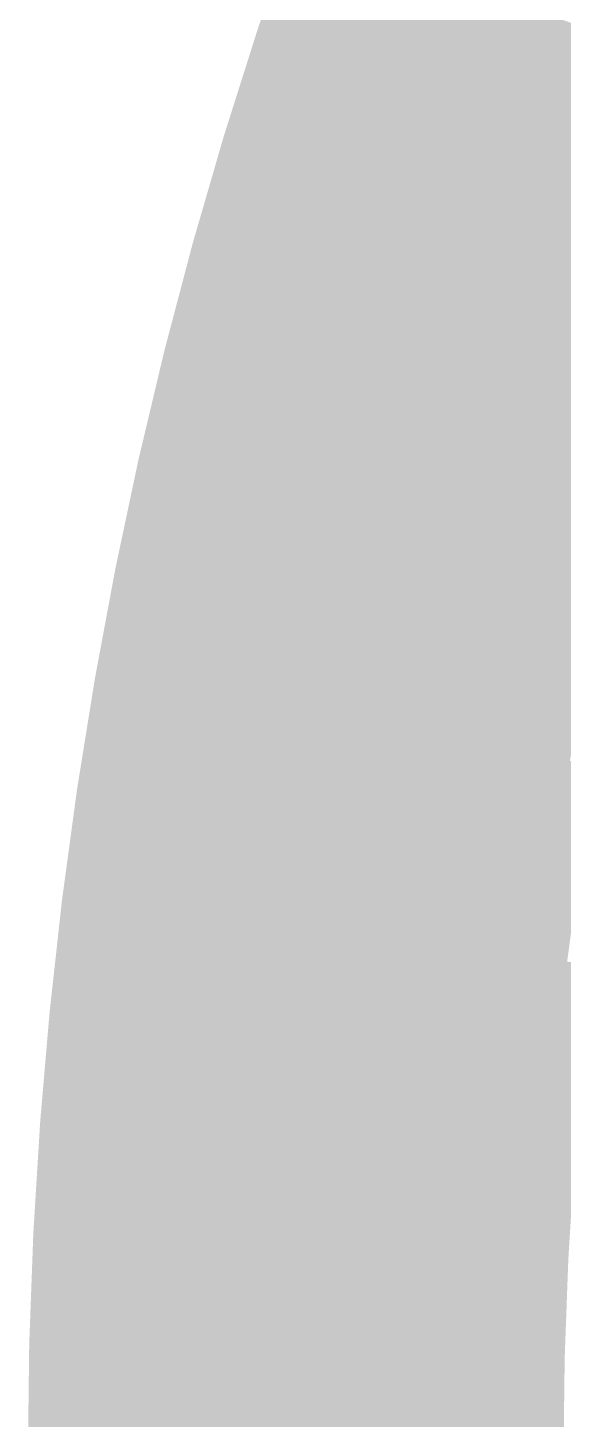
# Model space of a CAD drawing. Header units: inches. Extents: x -266 to 784, y -170 to 213.
# Drawn here: x -170 to -150, y 1.4 to 53.4 of the extents above; entities that cross this region are included whole.
import ezdxf

# ---------------------------------------------------------------- set-up
doc = ezdxf.new("R2010")
doc.units = ezdxf.units.IN
doc.header["$MEASUREMENT"] = 0

msp = doc.modelspace()

# ---------------------------------------------------------------- linework, layer by layer
at = {"color": 98, "true_color": 0x010303}
for points in [[(-160.470263, 53.012214), (-161.419791, 53.325896), (-159.120947, 56.934385), (-160.062491, 57.271275)], [(-161.722917, 49.05811), (-162.679857, 49.348395), (-160.470263, 53.012214), (-161.419791, 53.325896)], [(-162.878155, 45.074456), (-163.841931, 45.341169), (-161.722917, 49.05811), (-162.679857, 49.348395)], [(-163.935282, 41.06365), (-164.905313, 41.306631), (-162.878155, 45.074456), (-163.841931, 45.341169)], [(-164.89366, 37.02811), (-165.869362, 37.247211), (-163.935282, 41.06365), (-164.905313, 41.306631)], [(-165.752712, 32.970264), (-166.733498, 33.165355), (-164.89366, 37.02811), (-165.869362, 37.247211)], [(-166.511922, 28.892559), (-167.497199, 29.063521), (-165.752712, 32.970264), (-166.733498, 33.165355)], [(-167.17083, 24.79745), (-168.160007, 24.944181), (-166.511922, 28.892559), (-167.497199, 29.063521)], [(-167.729041, 20.687404), (-168.721521, 20.809815), (-167.17083, 24.79745), (-168.160007, 24.944181)], [(-168.186219, 16.564897), (-169.181404, 16.662914), (-167.729041, 20.687404), (-168.721521, 20.809815)], [(-168.542087, 12.432411), (-169.539378, 12.505976), (-168.186219, 16.564897), (-169.181404, 16.662914)], [(-168.796432, 8.292437), (-169.795228, 8.341505), (-168.542087, 12.432411), (-169.539378, 12.505976)], [(-168.9491, 4.147468), (-169.948799, 4.172009), (-168.796432, 8.292437), (-169.795228, 8.341505)], [(-169, 0), (-170, 0), (-168.9491, 4.147468), (-169.948799, 4.172009)]]:
    msp.add_solid(points, dxfattribs=at)
at = {"color": 98, "true_color": 0x030806}
for points in [[(-159.520734, 52.698532), (-160.470263, 53.012214), (-158.179403, 56.597495), (-159.120947, 56.934385)], [(-160.765976, 48.767826), (-161.722917, 49.05811), (-159.520734, 52.698532), (-160.470263, 53.012214)], [(-161.914379, 44.807743), (-162.878155, 45.074456), (-160.765976, 48.767826), (-161.722917, 49.05811)], [(-162.965251, 40.82067), (-163.935282, 41.06365), (-161.914379, 44.807743), (-162.878155, 45.074456)]]:
    msp.add_solid(points, dxfattribs=at)
at = {"color": 108, "true_color": 0x050c0a}
for points in [[(-158.571206, 52.384851), (-159.520734, 52.698532), (-157.237859, 56.260606), (-158.179403, 56.597495)], [(-159.809036, 48.477541), (-160.765976, 48.767826), (-158.571206, 52.384851), (-159.520734, 52.698532)], [(-160.950603, 44.541031), (-161.914379, 44.807743), (-159.809036, 48.477541), (-160.765976, 48.767826)], [(-161.995219, 40.57769), (-162.965251, 40.82067), (-160.950603, 44.541031), (-161.914379, 44.807743)], [(-162.942256, 36.589907), (-163.917958, 36.809008), (-161.995219, 40.57769), (-162.965251, 40.82067)], [(-163.791142, 32.580084), (-164.771927, 32.775174), (-162.942256, 36.589907), (-163.917958, 36.809008)]]:
    msp.add_solid(points, dxfattribs=at)
at = {"color": 108, "true_color": 0x08100d}
msp.add_solid([(-157.621678, 52.071169), (-158.571206, 52.384851), (-156.296315, 55.923716), (-157.237859, 56.260606)], dxfattribs=at)
at = {"color": 108, "true_color": 0x0a1411}
for points in [[(-156.67215, 51.757487), (-157.621678, 52.071169), (-155.354771, 55.586826), (-156.296315, 55.923716)], [(-157.895155, 47.896972), (-158.852096, 48.187256), (-156.67215, 51.757487), (-157.621678, 52.071169)], [(-159.023051, 44.007605), (-159.986827, 44.274318), (-157.895155, 47.896972), (-158.852096, 48.187256)]]:
    msp.add_solid(points, dxfattribs=at)
at = {"color": 108, "true_color": 0x0c1914}
msp.add_solid([(-155.722622, 51.443805), (-156.67215, 51.757487), (-154.413227, 55.249936), (-155.354771, 55.586826)], dxfattribs=at)
at = {"color": 108, "true_color": 0x0e1d18}
for points in [[(-154.773093, 51.130124), (-155.722622, 51.443805), (-153.471683, 54.913046), (-154.413227, 55.249936)], [(-155.981275, 47.316402), (-156.938215, 47.606687), (-154.773093, 51.130124), (-155.722622, 51.443805)]]:
    msp.add_solid(points, dxfattribs=at)
at = {"color": 250, "true_color": 0x10211c}
for points in [[(-153.823565, 50.816442), (-154.773093, 51.130124), (-152.530139, 54.576156), (-153.471683, 54.913046)], [(-155.024334, 47.026118), (-155.981275, 47.316402), (-153.823565, 50.816442), (-154.773093, 51.130124)], [(-156.131723, 43.207467), (-157.095499, 43.474179), (-155.024334, 47.026118), (-155.981275, 47.316402)]]:
    msp.add_solid(points, dxfattribs=at)
at = {"color": 250, "true_color": 0x12251f}
msp.add_solid([(-152.874037, 50.50276), (-153.823565, 50.816442), (-151.588594, 54.239266), (-152.530139, 54.576156)], dxfattribs=at)
at = {"color": 250, "true_color": 0x142a23}
for points in [[(-151.924509, 50.189078), (-152.874037, 50.50276), (-150.64705, 53.902377), (-151.588594, 54.239266)], [(-153.110454, 46.445548), (-154.067394, 46.735833), (-151.924509, 50.189078), (-152.874037, 50.50276)]]:
    msp.add_solid(points, dxfattribs=at)
at = {"color": 250, "true_color": 0x162e26}
msp.add_solid([(-150.974981, 49.875397), (-151.924509, 50.189078), (-149.705506, 53.565487), (-150.64705, 53.902377)], dxfattribs=at)
at = {"color": 250, "true_color": 0x19322a}
msp.add_solid([(-150.025453, 49.561715), (-150.974981, 49.875397), (-148.763962, 53.228597), (-149.705506, 53.565487)], dxfattribs=at)
at = {"color": 109, "true_color": 0x1b362e}
for points in [[(-149.075924, 49.248033), (-150.025453, 49.561715), (-147.822418, 52.891707), (-148.763962, 53.228597)], [(-150.239633, 45.574694), (-151.196573, 45.864979), (-149.075924, 49.248033), (-150.025453, 49.561715)]]:
    msp.add_solid(points, dxfattribs=at)
at = {"color": 108, "true_color": 0x08100e}
for points in [[(-158.852096, 48.187256), (-159.809036, 48.477541), (-157.621678, 52.071169), (-158.571206, 52.384851)], [(-159.986827, 44.274318), (-160.950603, 44.541031), (-158.852096, 48.187256), (-159.809036, 48.477541)], [(-161.025188, 40.33471), (-161.995219, 40.57769), (-159.986827, 44.274318), (-160.950603, 44.541031)], [(-161.966554, 36.370806), (-162.942256, 36.589907), (-161.025188, 40.33471), (-161.995219, 40.57769)], [(-162.810357, 32.384993), (-163.791142, 32.580084), (-161.966554, 36.370806), (-162.942256, 36.589907)]]:
    msp.add_solid(points, dxfattribs=at)
at = {"color": 108, "true_color": 0x0c1915}
for points in [[(-156.938215, 47.606687), (-157.895155, 47.896972), (-155.722622, 51.443805), (-156.67215, 51.757487)], [(-158.059275, 43.740892), (-159.023051, 44.007605), (-156.938215, 47.606687), (-157.895155, 47.896972)], [(-159.085126, 39.84875), (-160.055157, 40.09173), (-158.059275, 43.740892), (-159.023051, 44.007605)]]:
    msp.add_solid(points, dxfattribs=at)
at = {"color": 250, "true_color": 0x122520}
for points in [[(-154.067394, 46.735833), (-155.024334, 47.026118), (-152.874037, 50.50276), (-153.823565, 50.816442)], [(-155.167947, 42.940754), (-156.131723, 43.207467), (-154.067394, 46.735833), (-155.024334, 47.026118)]]:
    msp.add_solid(points, dxfattribs=at)
at = {"color": 250, "true_color": 0x162e27}
msp.add_solid([(-152.153513, 46.155264), (-153.110454, 46.445548), (-150.974981, 49.875397), (-151.924509, 50.189078)], dxfattribs=at)
at = {"color": 250, "true_color": 0x19322b}
for points in [[(-151.196573, 45.864979), (-152.153513, 46.155264), (-150.025453, 49.561715), (-150.974981, 49.875397)], [(-152.276618, 42.140616), (-153.240394, 42.407328), (-151.196573, 45.864979), (-152.153513, 46.155264)]]:
    msp.add_solid(points, dxfattribs=at)
at = {"color": 109, "true_color": 0x1d3b32}
msp.add_solid([(-149.282692, 45.28441), (-150.239633, 45.574694), (-148.126396, 48.934352), (-149.075924, 49.248033)], dxfattribs=at)
at = {"color": 108, "true_color": 0x0e1d19}
for points in [[(-157.095499, 43.474179), (-158.059275, 43.740892), (-155.981275, 47.316402), (-156.938215, 47.606687)], [(-158.115094, 39.605769), (-159.085126, 39.84875), (-157.095499, 43.474179), (-158.059275, 43.740892)], [(-159.039447, 35.713502), (-160.015149, 35.932603), (-158.115094, 39.605769), (-159.085126, 39.84875)]]:
    msp.add_solid(points, dxfattribs=at)
at = {"color": 250, "true_color": 0x142a24}
for points in [[(-154.204171, 42.674041), (-155.167947, 42.940754), (-153.110454, 46.445548), (-154.067394, 46.735833)], [(-155.205001, 38.876829), (-156.175032, 39.119809), (-154.204171, 42.674041), (-155.167947, 42.940754)]]:
    msp.add_solid(points, dxfattribs=at)
at = {"color": 250, "true_color": 0x162e28}
for points in [[(-153.240394, 42.407328), (-154.204171, 42.674041), (-152.153513, 46.155264), (-153.110454, 46.445548)], [(-154.234969, 38.633849), (-155.205001, 38.876829), (-153.240394, 42.407328), (-154.204171, 42.674041)]]:
    msp.add_solid(points, dxfattribs=at)
at = {"color": 250, "true_color": 0x1b362f}
msp.add_solid([(-151.312842, 41.873903), (-152.276618, 42.140616), (-150.239633, 45.574694), (-151.196573, 45.864979)], dxfattribs=at)
at = {"color": 109, "true_color": 0x1d3b33}
for points in [[(-150.349066, 41.60719), (-151.312842, 41.873903), (-149.282692, 45.28441), (-150.239633, 45.574694)], [(-151.324875, 37.904908), (-152.294907, 38.147888), (-150.349066, 41.60719), (-151.312842, 41.873903)]]:
    msp.add_solid(points, dxfattribs=at)
at = {"color": 119, "true_color": 0x1f3f36}
msp.add_solid([(-149.38529, 41.340477), (-150.349066, 41.60719), (-148.325752, 44.994125), (-149.282692, 45.28441)], dxfattribs=at)
at = {"color": 108, "true_color": 0x0a1412}
for points in [[(-160.055157, 40.09173), (-161.025188, 40.33471), (-159.023051, 44.007605), (-159.986827, 44.274318)], [(-160.990851, 36.151705), (-161.966554, 36.370806), (-160.055157, 40.09173), (-161.025188, 40.33471)], [(-161.829571, 32.189903), (-162.810357, 32.384993), (-160.990851, 36.151705), (-161.966554, 36.370806)], [(-162.570811, 28.208712), (-163.556089, 28.379674), (-161.829571, 32.189903), (-162.810357, 32.384993)]]:
    msp.add_solid(points, dxfattribs=at)
at = {"color": 250, "true_color": 0x10211d}
for points in [[(-157.145063, 39.362789), (-158.115094, 39.605769), (-156.131723, 43.207467), (-157.095499, 43.474179)], [(-158.063745, 35.494401), (-159.039447, 35.713502), (-157.145063, 39.362789), (-158.115094, 39.605769)]]:
    msp.add_solid(points, dxfattribs=at)
at = {"color": 250, "true_color": 0x122521}
for points in [[(-156.175032, 39.119809), (-157.145063, 39.362789), (-155.167947, 42.940754), (-156.131723, 43.207467)], [(-157.088043, 35.2753), (-158.063745, 35.494401), (-156.175032, 39.119809), (-157.145063, 39.362789)], [(-157.90643, 31.409542), (-158.887215, 31.604632), (-157.088043, 35.2753), (-158.063745, 35.494401)]]:
    msp.add_solid(points, dxfattribs=at)
at = {"color": 250, "true_color": 0x19322c}
for points in [[(-153.264938, 38.390868), (-154.234969, 38.633849), (-152.276618, 42.140616), (-153.240394, 42.407328)], [(-154.160937, 34.617996), (-155.136639, 34.837097), (-153.264938, 38.390868), (-154.234969, 38.633849)]]:
    msp.add_solid(points, dxfattribs=at)
at = {"color": 250, "true_color": 0x1b3630}
for points in [[(-152.294907, 38.147888), (-153.264938, 38.390868), (-151.312842, 41.873903), (-152.276618, 42.140616)], [(-153.185234, 34.398895), (-154.160937, 34.617996), (-152.294907, 38.147888), (-153.264938, 38.390868)]]:
    msp.add_solid(points, dxfattribs=at)
at = {"color": 119, "true_color": 0x1f3f37}
msp.add_solid([(-150.354844, 37.661928), (-151.324875, 37.904908), (-149.38529, 41.340477), (-150.349066, 41.60719)], dxfattribs=at)
at = {"color": 119, "true_color": 0x21433b}
msp.add_solid([(-149.384813, 37.418948), (-150.354844, 37.661928), (-148.421514, 41.073765), (-149.38529, 41.340477)], dxfattribs=at)
at = {"color": 98, "true_color": 0x030807}
for points in [[(-163.917958, 36.809008), (-164.89366, 37.02811), (-162.965251, 40.82067), (-163.935282, 41.06365)], [(-164.771927, 32.775174), (-165.752712, 32.970264), (-163.917958, 36.809008), (-164.89366, 37.02811)], [(-165.526644, 28.721597), (-166.511922, 28.892559), (-164.771927, 32.775174), (-165.752712, 32.970264)], [(-166.181654, 24.65072), (-167.17083, 24.79745), (-165.526644, 28.721597), (-166.511922, 28.892559)], [(-166.736562, 20.564993), (-167.729041, 20.687404), (-166.181654, 24.65072), (-167.17083, 24.79745)], [(-167.191034, 16.46688), (-168.186219, 16.564897), (-166.736562, 20.564993), (-167.729041, 20.687404)], [(-167.544797, 12.358847), (-168.542087, 12.432411), (-167.191034, 16.46688), (-168.186219, 16.564897)], [(-167.797637, 8.243369), (-168.796432, 8.292437), (-167.544797, 12.358847), (-168.542087, 12.432411)], [(-167.949402, 4.122926), (-168.9491, 4.147468), (-167.797637, 8.243369), (-168.796432, 8.292437)], [(-168, 0), (-169, 0), (-167.949402, 4.122926), (-168.9491, 4.147468)]]:
    msp.add_solid(points, dxfattribs=at)
at = {"color": 108, "true_color": 0x0c1916}
for points in [[(-160.015149, 35.932603), (-160.990851, 36.151705), (-159.085126, 39.84875), (-160.055157, 40.09173)], [(-160.848786, 31.994813), (-161.829571, 32.189903), (-160.015149, 35.932603), (-160.990851, 36.151705)], [(-161.585533, 28.03775), (-162.570811, 28.208712), (-160.848786, 31.994813), (-161.829571, 32.189903)]]:
    msp.add_solid(points, dxfattribs=at)
at = {"color": 250, "true_color": 0x142a25}
for points in [[(-156.112341, 35.056198), (-157.088043, 35.2753), (-155.205001, 38.876829), (-156.175032, 39.119809)], [(-156.925645, 31.214452), (-157.90643, 31.409542), (-156.112341, 35.056198), (-157.088043, 35.2753)]]:
    msp.add_solid(points, dxfattribs=at)
at = {"color": 250, "true_color": 0x162e29}
for points in [[(-155.136639, 34.837097), (-156.112341, 35.056198), (-154.234969, 38.633849), (-155.205001, 38.876829)], [(-155.94486, 31.019361), (-156.925645, 31.214452), (-155.136639, 34.837097), (-156.112341, 35.056198)]]:
    msp.add_solid(points, dxfattribs=at)
at = {"color": 109, "true_color": 0x1d3b34}
msp.add_solid([(-152.209532, 34.179793), (-153.185234, 34.398895), (-151.324875, 37.904908), (-152.294907, 38.147888)], dxfattribs=at)
at = {"color": 119, "true_color": 0x1f3f38}
for points in [[(-151.23383, 33.960692), (-152.209532, 34.179793), (-150.354844, 37.661928), (-151.324875, 37.904908)], [(-152.021718, 30.239), (-153.002504, 30.43409), (-151.23383, 33.960692), (-152.209532, 34.179793)]]:
    msp.add_solid(points, dxfattribs=at)
at = {"color": 119, "true_color": 0x21433c}
for points in [[(-150.258128, 33.741591), (-151.23383, 33.960692), (-149.384813, 37.418948), (-150.354844, 37.661928)], [(-151.040933, 30.04391), (-152.021718, 30.239), (-150.258128, 33.741591), (-151.23383, 33.960692)]]:
    msp.add_solid(points, dxfattribs=at)
at = {"color": 129, "true_color": 0x23483f}
msp.add_solid([(-149.282426, 33.52249), (-150.258128, 33.741591), (-148.414782, 37.175968), (-149.384813, 37.418948)], dxfattribs=at)
at = {"color": 108, "true_color": 0x0e1d1a}
for points in [[(-159.868001, 31.799723), (-160.848786, 31.994813), (-159.039447, 35.713502), (-160.015149, 35.932603)], [(-160.600256, 27.866788), (-161.585533, 28.03775), (-159.868001, 31.799723), (-160.848786, 31.994813)]]:
    msp.add_solid(points, dxfattribs=at)
at = {"color": 250, "true_color": 0x10211e}
for points in [[(-158.887215, 31.604632), (-159.868001, 31.799723), (-158.063745, 35.494401), (-159.039447, 35.713502)], [(-159.614978, 27.695826), (-160.600256, 27.866788), (-158.887215, 31.604632), (-159.868001, 31.799723)], [(-160.246595, 23.770337), (-161.235771, 23.917067), (-159.614978, 27.695826), (-160.600256, 27.866788)]]:
    msp.add_solid(points, dxfattribs=at)
at = {"color": 250, "true_color": 0x19322d}
msp.add_solid([(-154.964074, 30.824271), (-155.94486, 31.019361), (-154.160937, 34.617996), (-155.136639, 34.837097)], dxfattribs=at)
at = {"color": 250, "true_color": 0x1b3631}
for points in [[(-153.983289, 30.629181), (-154.964074, 30.824271), (-153.185234, 34.398895), (-154.160937, 34.617996)], [(-154.68859, 26.841017), (-155.673867, 27.011978), (-153.983289, 30.629181), (-154.964074, 30.824271)]]:
    msp.add_solid(points, dxfattribs=at)
at = {"color": 119, "true_color": 0x1d3b35}
for points in [[(-153.002504, 30.43409), (-153.983289, 30.629181), (-152.209532, 34.179793), (-153.185234, 34.398895)], [(-153.703312, 26.670055), (-154.68859, 26.841017), (-153.002504, 30.43409), (-153.983289, 30.629181)]]:
    msp.add_solid(points, dxfattribs=at)
at = {"color": 129, "true_color": 0x234840}
msp.add_solid([(-150.060148, 29.848819), (-151.040933, 30.04391), (-149.282426, 33.52249), (-150.258128, 33.741591)], dxfattribs=at)
at = {"color": 129, "true_color": 0x254c44}
msp.add_solid([(-149.079363, 29.653729), (-150.060148, 29.848819), (-148.306724, 33.303389), (-149.282426, 33.52249)], dxfattribs=at)
at = {"color": 108, "true_color": 0x050c0b}
for points in [[(-164.541366, 28.550635), (-165.526644, 28.721597), (-163.791142, 32.580084), (-164.771927, 32.775174)], [(-165.192477, 24.503989), (-166.181654, 24.65072), (-164.541366, 28.550635), (-165.526644, 28.721597)], [(-165.744082, 20.442583), (-166.736562, 20.564993), (-165.192477, 24.503989), (-166.181654, 24.65072)], [(-166.195849, 16.368862), (-167.191034, 16.46688), (-165.744082, 20.442583), (-166.736562, 20.564993)], [(-166.547506, 12.285282), (-167.544797, 12.358847), (-166.195849, 16.368862), (-167.191034, 16.46688)], [(-166.798841, 8.194302), (-167.797637, 8.243369), (-166.547506, 12.285282), (-167.544797, 12.358847)]]:
    msp.add_solid(points, dxfattribs=at)
at = {"color": 108, "true_color": 0x08100f}
for points in [[(-163.556089, 28.379674), (-164.541366, 28.550635), (-162.810357, 32.384993), (-163.791142, 32.580084)], [(-164.203301, 24.357259), (-165.192477, 24.503989), (-163.556089, 28.379674), (-164.541366, 28.550635)], [(-164.751603, 20.320172), (-165.744082, 20.442583), (-164.203301, 24.357259), (-165.192477, 24.503989)], [(-165.200665, 16.270845), (-166.195849, 16.368862), (-164.751603, 20.320172), (-165.744082, 20.442583)], [(-165.550216, 12.211718), (-166.547506, 12.285282), (-165.200665, 16.270845), (-166.195849, 16.368862)]]:
    msp.add_solid(points, dxfattribs=at)
at = {"color": 250, "true_color": 0x122522}
for points in [[(-158.6297, 27.524864), (-159.614978, 27.695826), (-157.90643, 31.409542), (-158.887215, 31.604632)], [(-159.257418, 23.623606), (-160.246595, 23.770337), (-158.6297, 27.524864), (-159.614978, 27.695826)]]:
    msp.add_solid(points, dxfattribs=at)
at = {"color": 250, "true_color": 0x142a26}
for points in [[(-157.644423, 27.353902), (-158.6297, 27.524864), (-156.925645, 31.214452), (-157.90643, 31.409542)], [(-158.268242, 23.476876), (-159.257418, 23.623606), (-157.644423, 27.353902), (-158.6297, 27.524864)]]:
    msp.add_solid(points, dxfattribs=at)
at = {"color": 250, "true_color": 0x162e2a}
for points in [[(-156.659145, 27.18294), (-157.644423, 27.353902), (-155.94486, 31.019361), (-156.925645, 31.214452)], [(-157.279065, 23.330145), (-158.268242, 23.476876), (-156.659145, 27.18294), (-157.644423, 27.353902)]]:
    msp.add_solid(points, dxfattribs=at)
at = {"color": 250, "true_color": 0x19322e}
for points in [[(-155.673867, 27.011978), (-156.659145, 27.18294), (-154.964074, 30.824271), (-155.94486, 31.019361)], [(-156.289889, 23.183415), (-157.279065, 23.330145), (-155.673867, 27.011978), (-156.659145, 27.18294)]]:
    msp.add_solid(points, dxfattribs=at)
at = {"color": 119, "true_color": 0x1f3f39}
msp.add_solid([(-152.718035, 26.499093), (-153.703312, 26.670055), (-152.021718, 30.239), (-153.002504, 30.43409)], dxfattribs=at)
at = {"color": 119, "true_color": 0x21433d}
msp.add_solid([(-151.732757, 26.328131), (-152.718035, 26.499093), (-151.040933, 30.04391), (-152.021718, 30.239)], dxfattribs=at)
at = {"color": 129, "true_color": 0x234841}
msp.add_solid([(-150.747479, 26.157169), (-151.732757, 26.328131), (-150.060148, 29.848819), (-151.040933, 30.04391)], dxfattribs=at)
at = {"color": 129, "true_color": 0x254c45}
msp.add_solid([(-149.762202, 25.986207), (-150.747479, 26.157169), (-149.079363, 29.653729), (-150.060148, 29.848819)], dxfattribs=at)
at = {"color": 108, "true_color": 0x0a1413}
for points in [[(-163.214124, 24.210528), (-164.203301, 24.357259), (-162.570811, 28.208712), (-163.556089, 28.379674)], [(-163.759123, 20.197761), (-164.751603, 20.320172), (-163.214124, 24.210528), (-164.203301, 24.357259)], [(-164.20548, 16.172828), (-165.200665, 16.270845), (-163.759123, 20.197761), (-164.751603, 20.320172)], [(-164.552925, 12.138153), (-165.550216, 12.211718), (-164.20548, 16.172828), (-165.200665, 16.270845)]]:
    msp.add_solid(points, dxfattribs=at)
at = {"color": 108, "true_color": 0x0c1917}
for points in [[(-162.224948, 24.063798), (-163.214124, 24.210528), (-161.585533, 28.03775), (-162.570811, 28.208712)], [(-162.766644, 20.075351), (-163.759123, 20.197761), (-162.224948, 24.063798), (-163.214124, 24.210528)], [(-163.210295, 16.074811), (-164.20548, 16.172828), (-162.766644, 20.075351), (-163.759123, 20.197761)], [(-163.555635, 12.064588), (-164.552925, 12.138153), (-163.210295, 16.074811), (-164.20548, 16.172828)]]:
    msp.add_solid(points, dxfattribs=at)
at = {"color": 250, "true_color": 0x0e1d1b}
for points in [[(-161.235771, 23.917067), (-162.224948, 24.063798), (-160.600256, 27.866788), (-161.585533, 28.03775)], [(-161.774164, 19.95294), (-162.766644, 20.075351), (-161.235771, 23.917067), (-162.224948, 24.063798)], [(-162.21511, 15.976794), (-163.210295, 16.074811), (-161.774164, 19.95294), (-162.766644, 20.075351)]]:
    msp.add_solid(points, dxfattribs=at)
at = {"color": 250, "true_color": 0x1b3632}
msp.add_solid([(-155.300712, 23.036685), (-156.289889, 23.183415), (-154.68859, 26.841017), (-155.673867, 27.011978)], dxfattribs=at)
at = {"color": 119, "true_color": 0x1d3b36}
msp.add_solid([(-154.311536, 22.889954), (-155.300712, 23.036685), (-153.703312, 26.670055), (-154.68859, 26.841017)], dxfattribs=at)
at = {"color": 119, "true_color": 0x1f3f3a}
msp.add_solid([(-153.322359, 22.743224), (-154.311536, 22.889954), (-152.718035, 26.499093), (-153.703312, 26.670055)], dxfattribs=at)
at = {"color": 129, "true_color": 0x21433e}
msp.add_solid([(-152.333183, 22.596493), (-153.322359, 22.743224), (-151.732757, 26.328131), (-152.718035, 26.499093)], dxfattribs=at)
at = {"color": 129, "true_color": 0x234842}
msp.add_solid([(-151.344006, 22.449763), (-152.333183, 22.596493), (-150.747479, 26.157169), (-151.732757, 26.328131)], dxfattribs=at)
at = {"color": 129, "true_color": 0x254c46}
msp.add_solid([(-150.35483, 22.303032), (-151.344006, 22.449763), (-149.762202, 25.986207), (-150.747479, 26.157169)], dxfattribs=at)
at = {"color": 139, "true_color": 0x28504a}
msp.add_solid([(-149.365653, 22.156302), (-150.35483, 22.303032), (-148.776924, 25.815245), (-149.762202, 25.986207)], dxfattribs=at)
at = {"color": 250, "true_color": 0x10211f}
for points in [[(-160.781685, 19.830529), (-161.774164, 19.95294), (-160.246595, 23.770337), (-161.235771, 23.917067)], [(-161.219926, 15.878777), (-162.21511, 15.976794), (-160.781685, 19.830529), (-161.774164, 19.95294)]]:
    msp.add_solid(points, dxfattribs=at)
at = {"color": 250, "true_color": 0x122523}
for points in [[(-159.789205, 19.708119), (-160.781685, 19.830529), (-159.257418, 23.623606), (-160.246595, 23.770337)], [(-160.224741, 15.78076), (-161.219926, 15.878777), (-159.789205, 19.708119), (-160.781685, 19.830529)]]:
    msp.add_solid(points, dxfattribs=at)
at = {"color": 250, "true_color": 0x142a27}
for points in [[(-158.796726, 19.585708), (-159.789205, 19.708119), (-158.268242, 23.476876), (-159.257418, 23.623606)], [(-159.229556, 15.682742), (-160.224741, 15.78076), (-158.796726, 19.585708), (-159.789205, 19.708119)]]:
    msp.add_solid(points, dxfattribs=at)
at = {"color": 250, "true_color": 0x162e2b}
for points in [[(-157.804246, 19.463297), (-158.796726, 19.585708), (-157.279065, 23.330145), (-158.268242, 23.476876)], [(-158.234372, 15.584725), (-159.229556, 15.682742), (-157.804246, 19.463297), (-158.796726, 19.585708)]]:
    msp.add_solid(points, dxfattribs=at)
at = {"color": 250, "true_color": 0x19322f}
for points in [[(-156.811766, 19.340887), (-157.804246, 19.463297), (-156.289889, 23.183415), (-157.279065, 23.330145)], [(-157.239187, 15.486708), (-158.234372, 15.584725), (-156.811766, 19.340887), (-157.804246, 19.463297)]]:
    msp.add_solid(points, dxfattribs=at)
at = {"color": 250, "true_color": 0x1b3633}
for points in [[(-155.819287, 19.218476), (-156.811766, 19.340887), (-155.300712, 23.036685), (-156.289889, 23.183415)], [(-156.244002, 15.388691), (-157.239187, 15.486708), (-155.819287, 19.218476), (-156.811766, 19.340887)]]:
    msp.add_solid(points, dxfattribs=at)
at = {"color": 119, "true_color": 0x1d3b37}
for points in [[(-154.826807, 19.096065), (-155.819287, 19.218476), (-154.311536, 22.889954), (-155.300712, 23.036685)], [(-155.248817, 15.290674), (-156.244002, 15.388691), (-154.826807, 19.096065), (-155.819287, 19.218476)]]:
    msp.add_solid(points, dxfattribs=at)
at = {"color": 119, "true_color": 0x1f3f3b}
msp.add_solid([(-153.834328, 18.973655), (-154.826807, 19.096065), (-153.322359, 22.743224), (-154.311536, 22.889954)], dxfattribs=at)
at = {"color": 129, "true_color": 0x21433f}
msp.add_solid([(-152.841848, 18.851244), (-153.834328, 18.973655), (-152.333183, 22.596493), (-153.322359, 22.743224)], dxfattribs=at)
at = {"color": 129, "true_color": 0x234843}
msp.add_solid([(-151.849369, 18.728833), (-152.841848, 18.851244), (-151.344006, 22.449763), (-152.333183, 22.596493)], dxfattribs=at)
at = {"color": 129, "true_color": 0x254c47}
msp.add_solid([(-150.856889, 18.606423), (-151.849369, 18.728833), (-150.35483, 22.303032), (-151.344006, 22.449763)], dxfattribs=at)
at = {"color": 139, "true_color": 0x28504b}
msp.add_solid([(-149.86441, 18.484012), (-150.856889, 18.606423), (-149.365653, 22.156302), (-150.35483, 22.303032)], dxfattribs=at)
at = {"color": 119, "true_color": 0x1f3f3c}
for points in [[(-154.253633, 15.192657), (-155.248817, 15.290674), (-153.834328, 18.973655), (-154.826807, 19.096065)], [(-154.580021, 11.402507), (-155.577311, 11.476072), (-154.253633, 15.192657), (-155.248817, 15.290674)]]:
    msp.add_solid(points, dxfattribs=at)
at = {"color": 129, "true_color": 0x214340}
for points in [[(-153.258448, 15.09464), (-154.253633, 15.192657), (-152.841848, 18.851244), (-153.834328, 18.973655)], [(-153.58273, 11.328943), (-154.580021, 11.402507), (-153.258448, 15.09464), (-154.253633, 15.192657)]]:
    msp.add_solid(points, dxfattribs=at)
at = {"color": 129, "true_color": 0x234844}
for points in [[(-152.263263, 14.996622), (-153.258448, 15.09464), (-151.849369, 18.728833), (-152.841848, 18.851244)], [(-152.58544, 11.255378), (-153.58273, 11.328943), (-152.263263, 14.996622), (-153.258448, 15.09464)]]:
    msp.add_solid(points, dxfattribs=at)
at = {"color": 139, "true_color": 0x254c48}
for points in [[(-151.268078, 14.898605), (-152.263263, 14.996622), (-150.856889, 18.606423), (-151.849369, 18.728833)], [(-151.588149, 11.181814), (-152.58544, 11.255378), (-151.268078, 14.898605), (-152.263263, 14.996622)]]:
    msp.add_solid(points, dxfattribs=at)
at = {"color": 139, "true_color": 0x28504c}
msp.add_solid([(-150.272894, 14.800588), (-151.268078, 14.898605), (-149.86441, 18.484012), (-150.856889, 18.606423)], dxfattribs=at)
at = {"color": 139, "true_color": 0x2a5450}
msp.add_solid([(-149.277709, 14.702571), (-150.272894, 14.800588), (-148.87193, 18.361601), (-149.86441, 18.484012)], dxfattribs=at)
at = {"color": 250, "true_color": 0x0e1d1c}
for points in [[(-162.558344, 11.991024), (-163.555635, 12.064588), (-162.21511, 15.976794), (-163.210295, 16.074811)], [(-162.803659, 7.998031), (-163.802455, 8.047099), (-162.558344, 11.991024), (-163.555635, 12.064588)], [(-162.950907, 4.00022), (-163.950606, 4.024761), (-162.803659, 7.998031), (-163.802455, 8.047099)]]:
    msp.add_solid(points, dxfattribs=at)
at = {"color": 250, "true_color": 0x102120}
for points in [[(-161.561054, 11.917459), (-162.558344, 11.991024), (-161.219926, 15.878777), (-162.21511, 15.976794)], [(-161.804864, 7.948963), (-162.803659, 7.998031), (-161.561054, 11.917459), (-162.558344, 11.991024)], [(-161.951209, 3.975679), (-162.950907, 4.00022), (-161.804864, 7.948963), (-162.803659, 7.998031)]]:
    msp.add_solid(points, dxfattribs=at)
at = {"color": 250, "true_color": 0x122524}
for points in [[(-160.563764, 11.843895), (-161.561054, 11.917459), (-160.224741, 15.78076), (-161.219926, 15.878777)], [(-160.806068, 7.899896), (-161.804864, 7.948963), (-160.563764, 11.843895), (-161.561054, 11.917459)]]:
    msp.add_solid(points, dxfattribs=at)
at = {"color": 250, "true_color": 0x142a28}
for points in [[(-159.566473, 11.77033), (-160.563764, 11.843895), (-159.229556, 15.682742), (-160.224741, 15.78076)], [(-159.807273, 7.850828), (-160.806068, 7.899896), (-159.566473, 11.77033), (-160.563764, 11.843895)]]:
    msp.add_solid(points, dxfattribs=at)
at = {"color": 250, "true_color": 0x162e2c}
for points in [[(-158.569183, 11.696766), (-159.566473, 11.77033), (-158.234372, 15.584725), (-159.229556, 15.682742)], [(-158.808478, 7.80176), (-159.807273, 7.850828), (-158.569183, 11.696766), (-159.566473, 11.77033)]]:
    msp.add_solid(points, dxfattribs=at)
at = {"color": 250, "true_color": 0x193230}
msp.add_solid([(-157.571892, 11.623201), (-158.569183, 11.696766), (-157.239187, 15.486708), (-158.234372, 15.584725)], dxfattribs=at)
at = {"color": 250, "true_color": 0x1b3634}
msp.add_solid([(-156.574602, 11.549636), (-157.571892, 11.623201), (-156.244002, 15.388691), (-157.239187, 15.486708)], dxfattribs=at)
at = {"color": 119, "true_color": 0x1d3b38}
msp.add_solid([(-155.577311, 11.476072), (-156.574602, 11.549636), (-155.248817, 15.290674), (-156.244002, 15.388691)], dxfattribs=at)
at = {"color": 139, "true_color": 0x28504d}
msp.add_solid([(-150.590859, 11.108249), (-151.588149, 11.181814), (-150.272894, 14.800588), (-151.268078, 14.898605)], dxfattribs=at)
at = {"color": 139, "true_color": 0x2a5451}
msp.add_solid([(-149.593569, 11.034685), (-150.590859, 11.108249), (-149.277709, 14.702571), (-150.272894, 14.800588)], dxfattribs=at)
at = {"color": 108, "true_color": 0x081010}
for points in [[(-165.800046, 8.145234), (-166.798841, 8.194302), (-165.550216, 12.211718), (-166.547506, 12.285282)], [(-165.950004, 4.073844), (-166.949703, 4.098385), (-165.800046, 8.145234), (-166.798841, 8.194302)], [(-166, 0), (-167, 0), (-165.950004, 4.073844), (-166.949703, 4.098385)]]:
    msp.add_solid(points, dxfattribs=at)
at = {"color": 108, "true_color": 0x0a1414}
for points in [[(-164.80125, 8.096166), (-165.800046, 8.145234), (-164.552925, 12.138153), (-165.550216, 12.211718)], [(-164.950305, 4.049303), (-165.950004, 4.073844), (-164.80125, 8.096166), (-165.800046, 8.145234)], [(-165, 0), (-166, 0), (-164.950305, 4.049303), (-165.950004, 4.073844)]]:
    msp.add_solid(points, dxfattribs=at)
at = {"color": 108, "true_color": 0x0c1918}
for points in [[(-163.802455, 8.047099), (-164.80125, 8.096166), (-163.555635, 12.064588), (-164.552925, 12.138153)], [(-163.950606, 4.024761), (-164.950305, 4.049303), (-163.802455, 8.047099), (-164.80125, 8.096166)], [(-164, 0), (-165, 0), (-163.950606, 4.024761), (-164.950305, 4.049303)]]:
    msp.add_solid(points, dxfattribs=at)
at = {"color": 250, "true_color": 0x193231}
for points in [[(-157.809682, 7.752693), (-158.808478, 7.80176), (-157.571892, 11.623201), (-158.569183, 11.696766)], [(-157.952413, 3.877514), (-158.952112, 3.902055), (-157.809682, 7.752693), (-158.808478, 7.80176)]]:
    msp.add_solid(points, dxfattribs=at)
at = {"color": 250, "true_color": 0x1b3635}
for points in [[(-156.810887, 7.703625), (-157.809682, 7.752693), (-156.574602, 11.549636), (-157.571892, 11.623201)], [(-156.952715, 3.852973), (-157.952413, 3.877514), (-156.810887, 7.703625), (-157.809682, 7.752693)]]:
    msp.add_solid(points, dxfattribs=at)
at = {"color": 119, "true_color": 0x1d3b39}
msp.add_solid([(-155.812091, 7.654557), (-156.810887, 7.703625), (-155.577311, 11.476072), (-156.574602, 11.549636)], dxfattribs=at)
at = {"color": 119, "true_color": 0x1f3f3d}
msp.add_solid([(-154.813296, 7.60549), (-155.812091, 7.654557), (-154.580021, 11.402507), (-155.577311, 11.476072)], dxfattribs=at)
at = {"color": 129, "true_color": 0x214341}
msp.add_solid([(-153.8145, 7.556422), (-154.813296, 7.60549), (-153.58273, 11.328943), (-154.580021, 11.402507)], dxfattribs=at)
at = {"color": 129, "true_color": 0x234845}
msp.add_solid([(-152.815705, 7.507354), (-153.8145, 7.556422), (-152.58544, 11.255378), (-153.58273, 11.328943)], dxfattribs=at)
at = {"color": 139, "true_color": 0x254c49}
msp.add_solid([(-151.816909, 7.458287), (-152.815705, 7.507354), (-151.588149, 11.181814), (-152.58544, 11.255378)], dxfattribs=at)
at = {"color": 139, "true_color": 0x28504e}
for points in [[(-150.818114, 7.409219), (-151.816909, 7.458287), (-150.590859, 11.108249), (-151.588149, 11.181814)], [(-150.954522, 3.705726), (-151.95422, 3.730267), (-150.818114, 7.409219), (-151.816909, 7.458287)]]:
    msp.add_solid(points, dxfattribs=at)
at = {"color": 139, "true_color": 0x2a5452}
msp.add_solid([(-149.819318, 7.360151), (-150.818114, 7.409219), (-149.593569, 11.034685), (-150.590859, 11.108249)], dxfattribs=at)
at = {"color": 108, "true_color": 0x050c0c}
for points in [[(-166.949703, 4.098385), (-167.949402, 4.122926), (-166.798841, 8.194302), (-167.797637, 8.243369)], [(-167, 0), (-168, 0), (-166.949703, 4.098385), (-167.949402, 4.122926)]]:
    msp.add_solid(points, dxfattribs=at)
at = {"color": 250, "true_color": 0x122525}
for points in [[(-160.95151, 3.951138), (-161.951209, 3.975679), (-160.806068, 7.899896), (-161.804864, 7.948963)], [(-161, 0), (-162, 0), (-160.95151, 3.951138), (-161.951209, 3.975679)]]:
    msp.add_solid(points, dxfattribs=at)
at = {"color": 250, "true_color": 0x142a29}
for points in [[(-159.951811, 3.926597), (-160.95151, 3.951138), (-159.807273, 7.850828), (-160.806068, 7.899896)], [(-160, 0), (-161, 0), (-159.951811, 3.926597), (-160.95151, 3.951138)]]:
    msp.add_solid(points, dxfattribs=at)
at = {"color": 250, "true_color": 0x162e2d}
msp.add_solid([(-158.952112, 3.902055), (-159.951811, 3.926597), (-158.808478, 7.80176), (-159.807273, 7.850828)], dxfattribs=at)
at = {"color": 119, "true_color": 0x1d3b3a}
for points in [[(-155.953016, 3.828432), (-156.952715, 3.852973), (-155.812091, 7.654557), (-156.810887, 7.703625)], [(-156, 0), (-157, 0), (-155.953016, 3.828432), (-156.952715, 3.852973)]]:
    msp.add_solid(points, dxfattribs=at)
at = {"color": 129, "true_color": 0x1f3f3e}
msp.add_solid([(-154.953317, 3.80389), (-155.953016, 3.828432), (-154.813296, 7.60549), (-155.812091, 7.654557)], dxfattribs=at)
at = {"color": 129, "true_color": 0x214342}
msp.add_solid([(-153.953618, 3.779349), (-154.953317, 3.80389), (-153.8145, 7.556422), (-154.813296, 7.60549)], dxfattribs=at)
at = {"color": 129, "true_color": 0x234846}
msp.add_solid([(-152.953919, 3.754808), (-153.953618, 3.779349), (-152.815705, 7.507354), (-153.8145, 7.556422)], dxfattribs=at)
at = {"color": 139, "true_color": 0x254c4a}
msp.add_solid([(-151.95422, 3.730267), (-152.953919, 3.754808), (-151.816909, 7.458287), (-152.815705, 7.507354)], dxfattribs=at)
at = {"color": 139, "true_color": 0x2a5453}
msp.add_solid([(-149.954823, 3.681184), (-150.954522, 3.705726), (-149.819318, 7.360151), (-150.818114, 7.409219)], dxfattribs=at)
at = {"color": 250, "true_color": 0x0e1d1d}
msp.add_solid([(-163, 0), (-164, 0), (-162.950907, 4.00022), (-163.950606, 4.024761)], dxfattribs=at)
at = {"color": 250, "true_color": 0x102121}
msp.add_solid([(-162, 0), (-163, 0), (-161.951209, 3.975679), (-162.950907, 4.00022)], dxfattribs=at)
at = {"color": 250, "true_color": 0x162e2e}
msp.add_solid([(-159, 0), (-160, 0), (-158.952112, 3.902055), (-159.951811, 3.926597)], dxfattribs=at)
at = {"color": 250, "true_color": 0x193232}
msp.add_solid([(-158, 0), (-159, 0), (-157.952413, 3.877514), (-158.952112, 3.902055)], dxfattribs=at)
at = {"color": 250, "true_color": 0x1b3636}
msp.add_solid([(-157, 0), (-158, 0), (-156.952715, 3.852973), (-157.952413, 3.877514)], dxfattribs=at)
at = {"color": 129, "true_color": 0x1f3f3f}
msp.add_solid([(-155, 0), (-156, 0), (-154.953317, 3.80389), (-155.953016, 3.828432)], dxfattribs=at)
at = {"color": 129, "true_color": 0x214343}
msp.add_solid([(-154, 0), (-155, 0), (-153.953618, 3.779349), (-154.953317, 3.80389)], dxfattribs=at)
at = {"color": 129, "true_color": 0x234847}
msp.add_solid([(-153, 0), (-154, 0), (-152.953919, 3.754808), (-153.953618, 3.779349)], dxfattribs=at)
at = {"color": 139, "true_color": 0x254c4b}
msp.add_solid([(-152, 0), (-153, 0), (-151.95422, 3.730267), (-152.953919, 3.754808)], dxfattribs=at)
at = {"color": 139, "true_color": 0x28504f}
msp.add_solid([(-151, 0), (-152, 0), (-150.954522, 3.705726), (-151.95422, 3.730267)], dxfattribs=at)
at = {"color": 139, "true_color": 0x2a5454}
msp.add_solid([(-150, 0), (-151, 0), (-149.954823, 3.681184), (-150.954522, 3.705726)], dxfattribs=at)

doc.saveas('drawing.dxf')
